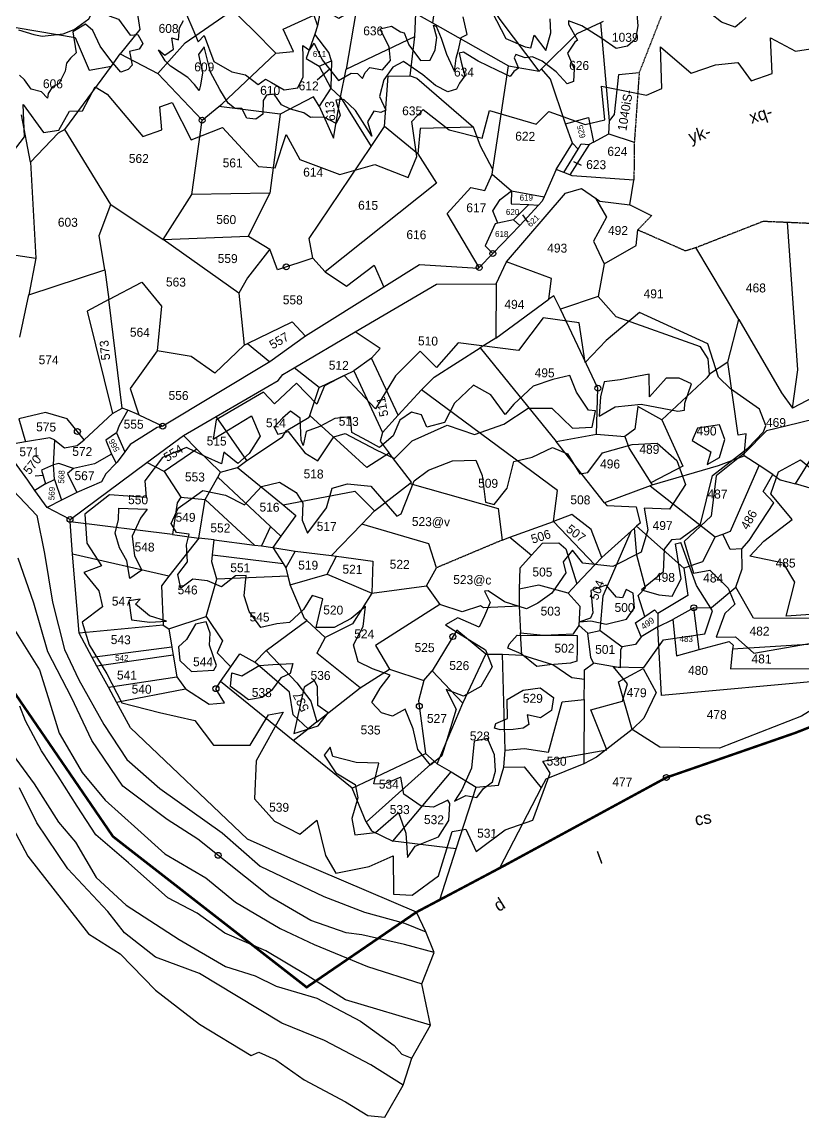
# Model space of a CAD drawing. Header units: metres. Extents: x 92 to 307193, y 121 to 1940865.
# Drawn here: x 304906 to 305663, y 1938623 to 1939684 of the extents above; entities that cross this region are included whole.
import ezdxf

# ---------------------------------------------------------------- set-up
doc = ezdxf.new("R2010")
doc.units = ezdxf.units.M
doc.header["$LTSCALE"] = 0.3
doc.linetypes.add('DASHDOT', pattern=[1, 0.5, -0.25, 0, -0.25])
doc.linetypes.add('DASHED', pattern=[0.75, 0.5, -0.25])
doc.layers.get('0').update_dxf_attribs({"linetype": 'CONTINUOUS'})
for name, color, linetype in [('LINE_WATER', 4, 'CONTINUOUS'), ('OFF', 1, 'CONTINUOUS'), ('POLY_HATCH', 12, 'CONTINUOUS'), ('POLY_PARCEL', 6, 'CONTINUOUS'), ('POLY_ROAD', 30, 'CONTINUOUS'), ('POLY_SUBPARCEL', 6, 'DASHED'), ('POLY_WATER', 4, 'CONTINUOUS'), ('SYM_ARROW', 1, 'CONTINUOUS'), ('SYM_STONE', 1, 'CONTINUOUS'), ('TEXT_MAPIN', 7, 'CONTINUOUS'), ('TEXT_MAPOUT', 7, 'CONTINUOUS'), ('TEXT_PARCEL', 7, 'CONTINUOUS'), ('V_BOUND_LINE', 7, 'CONTINUOUS'), ('V_BOUND_STREAM_LINE', 7, 'DASHDOT')]:
    doc.layers.add(name, color=color, linetype=linetype)
doc.styles.add('TEXT_MAP', font='KRDEV050.TTF')
doc.dimstyles.get("Standard").update_dxf_attribs({"dimtxt": 0.18, "dimasz": 0.18, "dimexe": 0.18, "dimexo": 0.0625, "dimgap": 0.09, "dimtad": 0, "dimtih": 1, "dimtoh": 1, "dimdec": 4, "dimzin": 0, "dimdsep": 46, "dimtxsty": 'Standard', "dimcen": 0.09, "dimadec": 0, "dimazin": 0, "dimtfac": 1, "dimtdec": 4, "dimtofl": 0, "dimtmove": 0, "dimatfit": 3, "dimfxl": 1, "dimtolj": 1, "dimtzin": 0, "dimarcsym": 0})

# ---------------------------------------------------------------- blocks, each defined once
blk = doc.blocks.new('STONE')
blk.add_circle((0, 0), 0.851)
blk = doc.blocks.new('TEXTARROW')
blk.add_leader([(0.04, -0.01), (8.68, -0.01)], dimstyle='Standard', override={"dimtxt": 2.5, "dimasz": 2.5, "dimexe": 1.25, "dimexo": 0.625, "dimgap": 0.625, "dimtad": 1, "dimtih": 0, "dimtoh": 0, "dimzin": 8, "dimcen": 2.5, "dimtofl": 1})
blk = doc.blocks.new('10')
at = {"layer": 'LINE_WATER'}
for points in [[(286.25, 192.04), (294.7, 183.43), (296.36, 175.8), (298.08, 166.05), (300.66, 156.58), (303.62, 150.52), (308.76, 141.64), (313.46, 134.66), (320.23, 128.88), (332.87, 120.16), (340.57, 113.57), (353.48, 107.68), (361.72, 104.66), (369.79, 102.52), (374.06, 100.86)], [(375.81, 96.7), (369.83, 98.22), (361.19, 100.07), (358.06, 100.42), (350.94, 102.81), (342.67, 107.43), (327.97, 118.86), (321.77, 122.72), (312.77, 129.26), (306.38, 138.35), (302.17, 146.96), (297.3, 156.06), (294.34, 165.81), (291.1, 174.79)], [(290.51, 160.4), (295.7, 152.43), (297.51, 146.89), (299.79, 139.78), (304.53, 131.88), (309.25, 126.44), (315.92, 120.6), (321.36, 115.82), (329.72, 111.08), (335.7, 106.27), (344.79, 101.13), (351.65, 97.97), (362.46, 93.69), (373.41, 90.4)], [(375.29, 82.13), (358.11, 86.93), (350.35, 91.77), (341.99, 96.55), (333.66, 100.04), (328.05, 103.99), (322.12, 106.96), (314.11, 113.87), (307.44, 119.41), (303.65, 125.12), (299.73, 131.08), (296.3, 136.13), (293.01, 142.16), (291.83, 145.09)], [(369.97, 69.99), (363.4, 73.94), (354.01, 78.71), (345.41, 82.06), (336.2, 87.42), (328.68, 91.85), (319.83, 95.01), (313.52, 99.82), (310.06, 104.05), (301.9, 112.51), (295.56, 121.66), (291.99, 128.65)], [(290.4, 135.47), (294.94, 129.5), (299.9, 121.84), (303.41, 117.92), (307.64, 110.87), (313.78, 105.36), (324.53, 98.62), (333.89, 93.31), (339.92, 91.55), (344.16, 89.52), (352.34, 87.19), (361.19, 82.71), (368.04, 77.91), (369.56, 76.2), (371.63, 75.4)]]:
    blk.add_lwpolyline(points, dxfattribs=at)
at = {"layer": 'OFF'}
for points in [[(413.06, 247.56), (413.8, 252.5)], [(301.39, 182.74), (296.73, 185.08)], [(366.37, 63.49), (369.97, 69.99), (371.63, 75.4), (375.29, 82.13), (373.41, 90.4), (375.81, 96.7), (374.06, 100.86), (372.17, 104.8)]]:
    blk.add_lwpolyline(points, dxfattribs=at)
at = {"layer": 'POLY_HATCH'}
for points in [[(302.73, 264.9), (305.22, 269.74), (307.65, 268.31), (314.98, 259.92), (318.73, 261.31), (318.27, 265.92), (320.74, 266.81), (324.71, 259.35), (330.97, 261.95), (338.3, 254.2), (341.63, 254.02), (343.74, 260.7), (346.56, 255.74), (354.68, 252.84), (361.65, 254.95), (368.41, 252.42), (370.1, 256.67), (368.99, 263.7), (371.24, 266.1), (376.5, 262.13), (383.19, 260.52), (384.58, 266.13), (393.99, 263.53), (396.53, 266.06), (403.86, 263.6), (407.76, 264.56), (407.01, 271.31), (416.13, 269.63), (419.17, 271.03), (418.77, 279.42), (425.03, 274.17), (429.86, 275.92), (434.4, 276.46), (437.09, 272.78), (441.27, 274.31), (440.88, 281.49), (445.92, 278.89), (450.68, 279.71)], [(287.96, 255.2), (291.17, 259.52), (290.79, 266.02), (294.99, 260.46), (298.08, 260.96), (300.17, 264.81), (302.73, 264.9)], [(317.86, 277.35), (319.14, 276.34), (320.85, 277.54), (320.51, 279.86), (321.87, 279.45), (321.99, 281.83), (322.79, 283.38)], [(323.42, 284.57), (324.73, 281.6), (325.79, 279.11), (326.99, 280.41), (329.04, 275.22), (332.64, 273.16), (335.45, 272.61), (338, 270.66), (339.47, 271.78), (340.69, 271.12), (343.24, 269.68), (346, 270.15), (347.04, 272.34), (346.94, 276.34), (346.87, 278.64), (348.23, 277.76), (349.14, 279.18), (350.82, 275.85), (354.11, 271.74), (356.68, 273.2), (357.93, 273.16), (358.94, 272.18), (359.47, 273.38), (360.37, 274.41), (362.94, 274.02), (364.55, 275.89), (364.24, 278.57), (362.39, 282.24), (364.64, 282.77), (366.46, 281.65), (367.23, 281.5), (368.16, 279.07), (370.54, 275.96), (372.49, 276.08), (373.45, 278.17), (373.79, 280.63), (373.07, 283.12), (373.6, 282.92), (374.64, 280.54), (375.78, 277.32), (377.44, 273.86), (377.75, 276.51), (378.27, 278.52), (378.69, 280.71), (379.84, 281.32), (379.01, 284.86)], [(384.79, 286.03), (387.68, 280.62), (391.54, 278.99), (392.69, 278.84), (393.35, 281.36), (395.73, 278.36), (396.71, 281.92), (396.49, 284.68)], [(435.94, 285.55), (435.01, 284.62), (433.76, 283.56), (430.96, 284.5), (428.75, 286.26)], [(413.93, 285.87), (414.15, 283.58), (413.74, 280.86), (412.13, 279.46), (409.88, 278.92), (406.96, 280.88), (402.93, 283.4), (400.21, 284.38), (400.23, 283.68), (402.07, 280.53), (401.54, 280.11), (400.09, 277.87), (401.46, 274.71), (401.36, 272.15), (400.11, 271.66), (397.86, 274.06), (395.02, 276.18), (393.06, 277.03), (391.57, 276.82), (389.68, 277.47), (389.42, 276.74), (390.27, 274.69), (389.34, 274), (388.65, 273.03), (386.08, 274.2), (382.17, 276), (379.21, 277.77), (378.32, 277.55), (378.73, 275.74), (379.51, 272.99), (378.49, 271.5), (377.88, 270.29), (376.15, 269.75), (373.67, 271), (371.1, 273.13), (367.15, 275.72), (365.03, 274.55), (363.22, 271.95), (362.44, 268.6), (363.73, 265.92), (362.76, 265.43), (361.31, 265.68), (360.1, 263.48), (360.99, 260.6), (357.64, 265.74), (355.27, 267.91), (353.66, 267.77), (354.56, 264.77), (353.78, 263.04), (351.5, 264.25), (349.09, 264.27), (348.64, 264.18), (347.27, 265.11), (344.54, 265.8), (342.74, 266.66), (341.21, 268.82), (339.68, 268.6), (339.02, 267.51), (339, 264.71), (337.63, 263.7), (335.78, 263.92), (334.81, 265.8), (333.32, 265.86), (331.99, 266.83), (330.3, 269.55), (328.37, 273.07), (327.04, 278.09), (325.91, 276.56), (326.77, 272.85), (326.39, 270.37), (326.17, 269.32), (325.2, 270.53), (323.83, 271.93), (320.35, 274.1), (319.26, 275.19), (317.86, 277.35)], [(289.67, 280.99), (292.78, 280.12), (294.41, 279.78), (298.68, 280.33), (300.85, 281.24), (303.8, 283.43), (304.73, 285.3), (305.76, 287.17), (305.72, 288.99), (306.49, 287.92), (307.88, 284.06), (309.7, 283.4), (312.11, 280.24), (313.68, 280.39), (314.68, 278.64), (314.68, 278.64)], [(314.68, 278.64), (313.97, 277.49), (312.02, 276.97), (312.64, 274.25), (311.82, 273.36), (310.33, 272.82), (308.32, 275.11), (306.12, 277.98), (304.63, 281.1), (303.1, 282.31), (300.58, 280.78), (301.31, 276.52), (300.18, 275.46), (299.41, 274.45), (299.15, 272.84), (297.9, 270.28), (296.64, 269.67), (295.79, 268.3), (295.65, 267.33), (294.44, 268.58), (292.39, 269.11), (290.98, 271), (289.97, 271.93)], [(430.19, 174.31), (433.89, 170.76), (435.31, 167.6), (433.28, 165.66), (431.64, 160.89), (435.5, 161.01), (439.27, 157.77), (450.38, 159.86)], [(451.56, 205.17), (447.48, 204.14), (441.17, 202.5)], [(441.01, 203.6), (439.69, 206.81), (433.78, 210.81), (431.38, 213.14), (429.13, 219.8), (415.28, 225.94), (408.68, 220.19), (404.52, 215.73), (403.18, 223.69), (395.97, 224.57), (391.05, 217.98), (378.96, 219.31), (374.64, 214.32), (371.33, 217.56), (366.4, 212.49), (362.47, 205.82), (356.1, 212.41), (352.17, 210.32), (350.69, 206.62), (346.53, 210.77), (342.14, 206.54), (339.96, 208.87), (330.46, 203.19), (329.93, 199.3), (337.6, 204.07), (339.39, 199.99), (337.22, 196.52), (334.97, 194.43), (332.11, 196.67), (331.69, 194.35), (328.37, 195.76), (324.59, 197.55), (319.82, 195.46), (316.35, 190.69), (316.62, 187.38), (309.25, 187.8), (304.33, 183.87), (304.83, 178.04), (307.84, 173.51), (304.29, 172.1), (307.38, 168.48), (308.18, 165.24), (304.1, 162.15), (305.59, 157.62), (309.21, 151.79), (312.3, 146.03), (319.9, 144.17), (327.03, 142.68), (330.88, 137.76), (338.25, 137.88), (341.87, 144.01), (344.81, 144.58), (339.51, 134.71), (339.24, 127.13), (343.32, 122.67), (348.47, 120.12), (351.87, 122.98), (353.66, 115.93), (355.84, 112.39), (362.51, 113.8), (367.28, 116.04), (367.47, 108.31), (371.25, 108.19), (376.48, 112.12), (379.11, 121.07), (381.82, 121.57), (383.99, 117.11), (389.75, 121.57), (395.29, 123.59), (398.6, 133.08), (397.12, 135.48), (409.97, 137.95), (406.65, 145.92), (412.95, 147.79), (413.9, 151.25), (411.04, 154.64), (417.18, 154.61), (421.04, 160.21), (429.32, 161.54), (430.8, 166.15), (427.49, 171.22)], [(437.43, 198.96), (440.53, 202.3), (441.01, 203.6)], [(441.17, 202.5), (436.83, 197.92), (431.15, 193.29), (430.3, 185.18), (424.95, 180.06), (426.89, 173.68), (430.19, 174.31)], [(424.01, 180.49), (428.16, 183.53), (430.42, 193.35), (437.43, 198.96)], [(424.01, 180.49), (422.35, 180.35), (420.91, 178.43), (420.8, 173.79), (416.51, 170.19), (419.98, 169.26), (422.69, 169.02), (424.45, 172.49), (423.18, 179.53), (424.27, 179.8)], [(427.49, 171.22), (424.27, 179.8)]]:
    blk.add_lwpolyline(points, dxfattribs=at)
for points in [[(407.7, 208.87), (407.49, 204.95), (410.65, 206.87), (415.91, 207.53), (423.3, 206.19), (424.64, 206.43), (424.68, 207.84), (425.95, 211.72), (423.44, 212.85), (420.86, 212.82), (417.53, 209), (417.42, 213.57), (415.26, 213.12), (411.58, 212.33), (408.38, 211.89)], [(345, 201.06), (348.44, 196.8), (351.05, 195.22), (354.18, 200.06), (356.48, 200.78), (362.77, 197.59), (366.45, 195.91), (369.92, 199.51), (376.97, 202.78), (382.44, 200.96), (388.32, 203.12), (393.16, 206.38), (397.94, 206.48), (402.17, 202.47), (406.12, 202.78), (406.71, 206.04), (405.3, 206.14), (402.86, 209.75), (401.45, 213.08), (398.04, 212.22), (394.16, 210.81), (390.28, 207.14), (388.59, 205.04), (385.67, 208.99), (382.13, 210.88), (378.38, 207.21), (376.42, 203.26), (372.88, 202.26), (371.75, 204.77), (369.72, 205.28), (367.42, 203.6), (366.14, 200.48), (363.43, 198.04), (360.99, 199.38), (357.79, 200.99), (357.48, 204.12), (354.35, 203.74), (351.36, 202.12), (348.65, 201.06), (348.06, 198.28), (347.61, 199.34), (347.37, 203.77), (345.41, 205.11), (343.8, 203.7), (342.18, 201.88), (342.91, 200.48)], [(426.22, 200.32), (430, 198.12), (429.31, 195.58), (431.82, 196.99), (432.82, 200.66), (431.68, 203.58), (427.25, 202.86)], [(459.51, 166.45), (445.65, 165.31), (447.26, 172.14), (444.94, 175.98), (438.15, 177.26), (440.95, 180.34), (446.6, 184.75), (442.19, 189.82), (443.66, 194.32), (448.07, 196.74), (452.58, 193.19), (458.79, 198.26), (463.21, 201.05), (467.15, 197.88), (467, 193.75), (464.2, 190.2), (455.52, 189.2), (450.82, 187.45), (450.3, 184.65), (451.49, 179.01), (452.2, 173.56), (453.67, 170.67), (458.65, 167.12)], [(405.35, 193.65), (408.22, 197.61), (414.17, 199.38), (419.21, 199.72), (423.25, 196.31), (425, 191.49), (421.9, 186.46), (416.81, 186.64), (417.57, 182.24), (416.29, 177.78), (410.63, 174.83), (404.6, 175.38), (402.48, 177.96), (400.63, 175.59), (401.23, 173.38), (398.44, 169.28), (395.7, 167.22), (393.43, 166.05), (388.97, 167.43), (385.65, 169.54), (384.9, 169.47), (386.07, 167.25), (385, 164.51), (383.93, 162.25), (379.65, 164.02), (377.17, 162.64), (379.81, 160.94), (385.31, 157.69), (386.65, 154.27), (384.43, 150.34), (380.96, 148.33), (377.49, 149.61), (379.55, 145.67), (378.01, 140.38), (376.83, 136.29), (374.56, 134.34), (371.93, 137.49), (370.96, 141.63), (369.27, 145.57), (366.79, 144.13), (364.57, 144.73), (362.61, 146.79), (364.21, 149.69), (366.16, 152.32), (362.59, 153.59), (359.69, 154.92), (358.73, 158.34), (360.63, 162.06), (361.02, 166.1), (358.18, 163.63), (354.81, 161.78), (351.19, 161.7), (352.46, 167.46), (350.3, 168.16), (348.55, 165.27), (345.81, 162.64), (343.28, 162.35), (340.07, 161.54), (337.69, 164.75), (336.63, 167.85), (336.96, 171.99), (334.8, 171.86), (332.01, 169.65), (329.21, 170.77), (326.27, 171.11), (323.84, 169.21), (323.24, 171.99), (325.14, 174.52), (324.86, 177.94), (325.41, 180.1), (322.82, 180.44), (321.75, 182.24), (323.08, 185.34), (325.61, 187.14), (327.99, 188.93), (332.61, 188.07), (336.44, 186.17), (339.76, 189.9), (343.38, 190.81), (346.78, 188.78), (348.16, 186.67), (348.03, 183.25), (349.15, 180.67), (351.42, 183.72), (352.91, 185.78), (353.98, 189.77), (357.08, 190.68), (361.75, 190.24), (367.08, 184.29), (367.94, 184.79), (370.49, 191.46), (373.29, 193.68), (378.11, 195.58), (382.78, 195.81), (384.09, 192.74), (384.9, 187.4), (386.65, 186.9), (389.18, 190.26), (390.46, 195.66), (394.13, 196.52), (398.18, 198.52), (401.23, 197.3), (403.76, 193.36)], [(313.55, 171.04), (312.94, 174.61), (311.42, 177.16), (310.49, 180.14), (311.15, 182.86), (311.18, 185.16), (316.85, 184.99), (315.58, 183.17), (313.9, 179.56), (314.48, 175.61), (315.96, 172.76)], [(406.31, 169.95), (406.73, 165.41), (406.31, 164.38), (404.15, 163.59), (406.38, 163.83), (409.44, 163.18), (413.53, 164.24), (415.15, 166.55), (414.84, 169.53), (413.36, 170.19), (412.71, 168.5), (411.44, 168.67), (409.34, 171.04)], [(313.41, 166.56), (314.03, 162.71), (317.74, 162.3), (321.08, 162.54), (317.61, 163.6), (314.82, 165.9), (315.68, 166.9)], [(326.93, 162.05), (325.14, 158.96), (323.56, 157.45), (323.87, 154.67), (326.24, 152.51), (330.74, 152.82), (331.26, 153.81), (329.78, 157.83), (329.88, 160.27), (329.02, 162.57)], [(390.01, 158.93), (391.59, 160.72), (403.7, 160.85), (403.73, 157.94), (403.7, 155.7), (402.42, 155.26), (398.26, 154.88), (395.62, 154.5), (392.49, 157.01), (389.77, 158.07)], [(334.32, 152.39), (336.39, 151.78), (339.82, 153.91), (342.54, 154.15), (346.56, 154.39), (346.11, 152.36), (344.22, 151.5), (342.4, 148.93), (340.51, 147.52), (337.8, 147), (336.11, 148.21), (334.15, 149.61)], [(348.9, 149.71), (346.98, 140.31), (351.86, 141.95), (353.82, 144.6), (351.72, 146.01), (351.62, 149.82), (350.96, 151.02)], [(387.58, 142.93), (389.91, 143.96), (389.78, 147.8), (392.97, 149.69), (396.38, 150.21), (399.09, 148.32), (398.71, 145.67), (396.55, 144.2), (393.83, 144.78), (394.21, 142.82), (393.08, 142.03), (391.05, 141.79), (388.47, 141.69), (387.34, 142)], [(383.28, 139.3), (382.79, 133.87), (380.94, 129.48), (379.46, 127.18), (381.76, 128.38), (383.93, 128), (385.27, 129.82), (387.09, 131.16), (387.61, 133.33), (387.37, 136.59), (385.96, 139.85)], [(378.1, 127.38), (375.28, 125.94), (372.81, 126.08), (369.27, 128.45), (368.61, 131.85), (365.28, 130.44), (363.18, 130.47), (364.18, 134.63), (359.61, 134.66), (354.9, 135.86), (354.35, 137.72), (353.11, 136.07), (353.11, 136.07), (355.55, 132.53), (359.43, 130.23), (360.02, 127.59), (358.88, 123.43), (359.54, 120.17), (363.7, 120.69), (368.27, 124.77), (369.75, 120.62), (370.19, 115.71), (371.67, 118.01), (376.38, 119.96), (378.41, 123.3), (378.51, 126.7)]]:
    blk.add_lwpolyline(points, close=True, dxfattribs=at)
at = {"layer": 'POLY_PARCEL'}
for points in [[(394.44, 274.13), (386.44, 284.45), (378.59, 295.76)], [(373.72, 290.22), (372.88, 283.57)], [(313.2, 286.61), (314.07, 281.43), (310.19, 276.46)], [(357.41, 286.21), (354.05, 284.16), (350.35, 286.21), (349.77, 282.63)], [(317.77, 272.61), (323.19, 278.87), (332.63, 285.55)], [(332.63, 285.55), (336.93, 281.51), (341.43, 277.01)], [(341.43, 277.01), (345.01, 277.45), (342.87, 281.87), (348.99, 284.81), (349.77, 282.63)], [(357.42, 285.47), (355.65, 274.01)], [(369.33, 280.77), (369.5, 285.43), (372.88, 283.57)], [(394.91, 274.61), (401.96, 281.82), (406.74, 284.11)], [(406.74, 284.11), (407.26, 284.36)], [(408.71, 264.37), (406.74, 284.11)], [(285.56, 282), (301.07, 279.65), (304.01, 273.12), (308.48, 273.94)], [(349.77, 282.63), (349.23, 280.98)], [(372.88, 283.57), (388.27, 275.13)], [(349.23, 280.98), (347.59, 276.02), (350.2, 274.52)], [(352.67, 275.68), (352.14, 277.35), (349.23, 280.98)], [(355.65, 274.01), (369.33, 280.77)], [(368.5, 272.85), (369.33, 280.77)], [(308.48, 273.94), (310.19, 276.46)], [(310.19, 276.46), (317.77, 272.61)], [(330.14, 266.15), (330.75, 266.67), (341.43, 277.01)], [(350.2, 274.52), (352.67, 275.68)], [(352.67, 275.68), (352.6, 270.17)], [(299.23, 261.11), (308.48, 273.94)], [(350.2, 274.52), (352.6, 270.17)], [(354.57, 268.36), (355.65, 274.01)], [(385.39, 254.27), (388.27, 275.13)], [(388.27, 275.13), (394.44, 274.13)], [(394.44, 274.13), (394.91, 274.61)], [(399.92, 263.66), (396.77, 272.57), (394.91, 274.61)], [(408.71, 264.37), (409.73, 265.69), (410.48, 273.68), (414.56, 274.16)], [(317.77, 272.61), (326.83, 263.36)], [(363.53, 262.61), (364.1, 272.73), (368.5, 272.85)], [(368.5, 272.85), (369.88, 272.44), (381.43, 262.75)], [(352.6, 270.17), (350.33, 266.49)], [(352.6, 270.17), (354.57, 268.36)], [(350.33, 266.49), (349.18, 268.35), (342.51, 264.79)], [(350.33, 266.49), (353.26, 260.12), (354.57, 268.36)], [(354.57, 268.36), (360.87, 258.57)], [(326.83, 263.36), (330.14, 266.15)], [(342.51, 264.79), (330.14, 266.15)], [(342.51, 264.79), (340.63, 248.9)], [(399.92, 263.66), (404.51, 264.99), (405.56, 260.06)], [(408.62, 261.79), (408.71, 264.37)], [(292.46, 254.45), (290.53, 263.94)], [(324.96, 248.42), (326.83, 263.36)], [(360.87, 258.57), (363.53, 262.61)], [(370.32, 257.18), (363.53, 262.61)], [(381.43, 262.75), (370.71, 262.31), (370.32, 257.18)], [(385.39, 254.27), (382.85, 258.93), (381.43, 262.75)], [(401.36, 259.78), (399.92, 263.66)], [(299.23, 261.11), (297.91, 260.36), (292.46, 254.45)], [(308.7, 246.15), (299.23, 261.11)], [(405.56, 260.06), (404.71, 259.59)], [(405.56, 260.06), (408.62, 261.79)], [(408.62, 261.79), (413.78, 260.14)], [(349.5, 235.96), (348.69, 239.91), (360.87, 258.57)], [(398.16, 254.43), (401.36, 259.78)], [(399.69, 253.85), (402.49, 258.61)], [(404.71, 259.59), (400.91, 253.39)], [(401.36, 259.78), (402.49, 258.61)], [(402.49, 258.61), (403.13, 259.7), (404.71, 259.59)], [(370.32, 257.18), (374.15, 251.39), (351.96, 233.25)], [(292.46, 254.45), (293.79, 235.19)], [(382.95, 234.52), (376.35, 245.29), (381.06, 250.61), (383.87, 250.05), (385.32, 253.35)], [(385.32, 253.35), (385.39, 254.27)], [(385.32, 253.35), (389.21, 250.01)], [(340.63, 248.9), (324.96, 248.42)], [(336.5, 240.17), (340.63, 248.9)], [(386.57, 243.46), (385.53, 245.94), (387, 248.27), (389.21, 250.01)], [(389.21, 250.01), (389.19, 247.43), (392.76, 247.3)], [(389.21, 250.01), (395.79, 248.94)], [(406.14, 248.8), (408.37, 245), (405.86, 240.11), (408.09, 235.62)], [(319.3, 239.24), (324.96, 248.42)], [(392.76, 247.3), (389.73, 244.22)], [(392.76, 247.3), (394.68, 247.22)], [(307.71, 232.98), (306.46, 239.87), (308.7, 246.15)], [(308.7, 246.15), (319.3, 239.24)], [(446.33, 207.16), (447.26, 214.82), (444.8, 244.5)], [(386.57, 243.46), (386.05, 243.33), (384.1, 238.9), (385.64, 237.37)], [(389.73, 244.22), (386.57, 243.46)], [(389.73, 244.22), (391, 243.06)], [(408.09, 235.62), (414.42, 239.39), (414.74, 242.55)], [(319.3, 239.24), (336.5, 240.17)], [(336.5, 240.17), (340.78, 237.61)], [(334.72, 228.71), (319.3, 239.24)], [(435.31, 224.82), (426.46, 239.16)], [(283.85, 236.51), (293.79, 235.19)], [(340.78, 237.61), (336.4, 231.77), (334.72, 228.71)], [(349.5, 235.96), (342.37, 233.5), (340.78, 237.61)], [(351.96, 233.25), (349.5, 235.96)], [(397, 228.39), (397.54, 232.51), (388.4, 235.75)], [(408.09, 235.62), (406.91, 229.04)], [(293.79, 235.19), (292.49, 227.76)], [(351.96, 233.25), (356.29, 230.38), (361.84, 234.71), (363.81, 230.28)], [(292.49, 227.76), (307.71, 232.98)], [(307.71, 232.98), (308.58, 227.04)], [(386.42, 231.26), (386.47, 220.38)], [(308.58, 227.04), (315.15, 230.66), (319.17, 225.85), (318.41, 216.9)], [(399.42, 226.41), (398.02, 229.04), (397, 228.39)], [(406.91, 229.04), (399.42, 226.41)], [(429.52, 213.76), (429.23, 216.79), (427.68, 219.22), (410.62, 225.02), (406.91, 229.04)], [(290.76, 219.25), (292.49, 227.76)], [(308.58, 227.04), (304.25, 224.68), (309.66, 204.13)], [(311.58, 205.23), (308.58, 227.04)], [(334.72, 228.71), (335.9, 218.24)], [(386.47, 220.38), (397, 228.39)], [(407.01, 201.36), (407.15, 210.6), (399.42, 226.41)], [(433.17, 216.2), (435.31, 224.82)], [(435.31, 224.82), (444.09, 210.17), (446.33, 207.16)], [(336.6, 218.59), (345.51, 223.08), (348.21, 220.21)], [(361.53, 215.97), (363.26, 217.98), (358.17, 221.24)], [(386.47, 220.38), (383.35, 218.41)], [(335.9, 218.24), (330.07, 212.56), (325.29, 215.8), (318.41, 216.9)], [(335.9, 218.24), (336.6, 218.59)], [(336.6, 218.59), (341.1, 214.96)], [(371.71, 209.75), (374.18, 212.38), (383.35, 218.41)], [(383.35, 218.41), (398.91, 199.8)], [(318.41, 216.9), (313.14, 209.25), (314.95, 203.94)], [(361.53, 215.97), (358.02, 213.4)], [(367.1, 204.6), (361.53, 215.97)], [(433.17, 216.2), (429.52, 213.76)], [(436.74, 197.4), (437.1, 201.86), (435.48, 201.56), (433.17, 216.2)], [(351.1, 209.94), (346, 213.81)], [(429.52, 213.76), (429, 212.97), (420.11, 204.41)], [(351.1, 209.94), (358.02, 213.4)], [(358.02, 213.4), (363.97, 201.09)], [(454.87, 211.77), (446.33, 207.16)], [(349.28, 204.32), (351.1, 209.94)], [(371.71, 209.75), (367.1, 204.6)], [(398.56, 183.71), (399.3, 189.93), (371.71, 209.75)], [(420.11, 204.41), (415.25, 207.02), (414.69, 202.48), (412.69, 200.95)], [(309.66, 204.13), (311.58, 205.23)], [(312.73, 204.85), (311.01, 201.75), (310.51, 200.31)], [(312.73, 204.85), (311.58, 205.23)], [(314.95, 203.94), (312.73, 204.85)], [(447.14, 191.9), (451.12, 198.56), (454.5, 202.48), (457.37, 204.78)], [(304.02, 198.79), (300.51, 202.94), (296.14, 204.2), (290.84, 202.83)], [(290.84, 202.83), (292.23, 198.24)], [(309.66, 204.13), (304.02, 198.79)], [(314.95, 203.94), (319.76, 201.75)], [(336.77, 195.08), (330.5, 203.87)], [(336.77, 195.08), (343.86, 199.96), (344.62, 201.17), (349.15, 203.94), (349.28, 204.32)], [(365.35, 196.97), (360.93, 193.99), (349.28, 204.32)], [(363.97, 201.09), (367.1, 204.6)], [(420.11, 204.41), (424.45, 195.15), (418.08, 191.71)], [(363.97, 201.09), (363.51, 199.36), (365.35, 196.97)], [(398.91, 199.8), (407.01, 201.36)], [(407.01, 201.36), (412.69, 200.95)], [(412.69, 200.95), (413.61, 198.59), (418.08, 191.71)], [(292.23, 198.24), (287.67, 197.34)], [(298.11, 198.6), (297.13, 199.08), (292.23, 198.24)], [(297.92, 193.66), (298.11, 198.6)], [(298.11, 198.6), (300.11, 197.13), (302.65, 197.6), (304.02, 198.79)], [(310.51, 200.31), (308.34, 198.79), (309.55, 195.98)], [(310.51, 200.31), (312.21, 196.49)], [(323.96, 199.95), (326.69, 197.22)], [(408.77, 187.6), (398.91, 199.8)], [(309.55, 195.98), (306.12, 193.98), (301.92, 193.02)], [(309.55, 195.98), (310.53, 194.21)], [(326.69, 197.22), (320.16, 192.61)], [(331.53, 192.66), (326.69, 197.22)], [(369.61, 190.94), (369.96, 191.22), (365.35, 196.97)], [(418.35, 191.3), (431.58, 195.42), (436.74, 197.4)], [(439.76, 195.49), (436.74, 197.4)], [(301.92, 193.02), (298.99, 193.95), (297.92, 193.66)], [(320.16, 192.61), (316.67, 194.4)], [(334.9, 193.68), (336.77, 195.08)], [(432.66, 181.64), (434.22, 182.26), (439.76, 195.49)], [(436.52, 178.7), (437.98, 180.42), (442.81, 188.05), (440.64, 190.32), (442.53, 193.75)], [(442.53, 193.75), (439.76, 195.49)], [(442.53, 193.75), (444.07, 192.66), (447.14, 191.9)], [(297.92, 193.66), (295.49, 192.56), (296.38, 189.85)], [(298.18, 190.73), (297.92, 193.66)], [(301.92, 193.02), (300.76, 191.97), (302.69, 188.15)], [(320.16, 192.61), (323.59, 187.54)], [(328.48, 187.15), (330.97, 191.65)], [(330.97, 191.65), (331.53, 192.66)], [(341.7, 181.88), (330.97, 191.65)], [(331.53, 192.66), (334.9, 193.68)], [(334.9, 193.68), (344.18, 186.25)], [(418.08, 191.71), (418.35, 191.3)], [(453.92, 189.29), (450.6, 189.59), (450.57, 190.99), (447.14, 191.9)], [(296.38, 189.85), (294.26, 188.49)], [(296.38, 189.85), (298.18, 190.73)], [(298.18, 190.73), (299.61, 186.56)], [(362.55, 185.35), (369.61, 190.94)], [(369.61, 190.94), (387.41, 186.17), (388.32, 179.79)], [(417.93, 191.14), (408.77, 187.6)], [(418.35, 191.3), (417.93, 191.14)], [(417.93, 191.14), (431.12, 181.03)], [(323.59, 187.54), (322.91, 186.36), (322, 180.03)], [(323.59, 187.54), (328.48, 187.15)], [(327.33, 179.37), (328.48, 187.15)], [(328.48, 187.15), (338.56, 178.1)], [(344.18, 186.25), (358.54, 189.19), (362.55, 185.35)], [(408.77, 187.6), (409.29, 187.02), (415.19, 186.89), (416.04, 183.62), (415.31, 182.95)], [(344.18, 186.25), (346.79, 184.17), (343.84, 179.94)], [(362.55, 185.35), (360.07, 182.58)], [(408.41, 176.58), (406.16, 182.2), (402.24, 185.13), (398.56, 183.71)], [(389.87, 180.38), (398.56, 183.71)], [(398.56, 183.71), (407.04, 175.12)], [(415.31, 182.95), (414.87, 182.55)], [(415.31, 182.95), (424.93, 174.69)], [(322, 180.03), (301.43, 182.23)], [(341.7, 181.88), (339.93, 177.94)], [(343.84, 179.94), (341.7, 181.88)], [(360.07, 182.58), (354.08, 176.23)], [(375.19, 174.05), (373.57, 178.85), (360.07, 182.58)], [(408.25, 161.87), (408.8, 168.87), (414.23, 181.95)], [(414.23, 181.95), (408.41, 176.58)], [(414.87, 182.55), (414.23, 181.95)], [(417.22, 164.85), (415.82, 169.04), (417.3, 170.63), (415.44, 177.15), (414.87, 182.55)], [(431.12, 181.03), (428.67, 175.97), (424.93, 174.69)], [(431.12, 181.03), (432.66, 181.64)], [(436.52, 178.7), (434.22, 178.54), (432.66, 181.64)], [(327.33, 179.37), (321.44, 171.61)], [(322, 180.03), (327.33, 179.37)], [(330.4, 179.04), (327.33, 179.37)], [(330.16, 176.03), (330.4, 179.04)], [(330.4, 179.04), (338.56, 178.1)], [(343.84, 179.94), (342.26, 177.67)], [(388.32, 179.79), (389.87, 180.38)], [(389.87, 180.38), (394.25, 176.82)], [(394.25, 176.82), (396.47, 179.32), (399.71, 179.43), (401.17, 178.25), (403.44, 171.19)], [(435.43, 170.99), (436.66, 174.72), (436.52, 178.7)], [(338.56, 178.1), (339.93, 177.94)], [(339.93, 177.94), (342.26, 177.67)], [(342.26, 177.67), (344.34, 174.51)], [(342.26, 177.67), (346.73, 176.98)], [(346.73, 176.98), (344.92, 173.64)], [(346.73, 176.98), (354.08, 176.23)], [(353.24, 172.46), (355.05, 176.13)], [(354.08, 176.23), (355.05, 176.13)], [(355.05, 176.13), (362.38, 175.17), (362.29, 168.79)], [(394.25, 176.82), (391.94, 174.19), (391.86, 169.97)], [(407.04, 175.12), (408.41, 176.58)], [(321.44, 171.61), (301.99, 175.77)], [(331.09, 171.17), (330.04, 174.62), (330.16, 176.03)], [(330.16, 176.03), (344.34, 174.51)], [(344.34, 174.51), (344.92, 173.64)], [(373.24, 170.4), (375.19, 174.05)], [(407.04, 175.12), (403.44, 171.19)], [(424.93, 174.69), (425.79, 169.18), (419.8, 165.45)], [(345.35, 171.95), (331.09, 171.17)], [(344.92, 173.64), (345.35, 171.95)], [(345.35, 171.95), (345.8, 170.18), (345.82, 170.19)], [(345.82, 170.19), (353.24, 172.46)], [(353.24, 172.46), (362.29, 168.79)], [(321.44, 171.61), (319.94, 169.64), (320.44, 161.74)], [(329.04, 163.61), (331.09, 171.17)], [(349.3, 163.06), (348.82, 163.49), (345.82, 170.19)], [(362.29, 168.79), (373.24, 170.4)], [(373.24, 170.4), (375.96, 166.7)], [(401.74, 169.33), (395.81, 170.83), (391.86, 169.97)], [(391.86, 169.97), (391.96, 166.54)], [(403.44, 171.19), (401.74, 169.33)], [(427.03, 166.74), (430.59, 166.83), (435.43, 170.99)], [(450.94, 164.92), (439.04, 164.81), (435.43, 170.99)], [(362.29, 168.79), (358.45, 162.53), (353.04, 159.71)], [(404.05, 162.86), (404.21, 166.67), (401.74, 169.33)], [(375.96, 166.7), (363.13, 158.25), (366.05, 153.54)], [(391.96, 166.54), (384.75, 166.13), (384.17, 166.51), (380.48, 165.26), (375.96, 166.7)], [(391.96, 166.54), (392.28, 161.23)], [(417.22, 164.85), (419.17, 166.24), (419.8, 165.45)], [(419.8, 165.45), (419.88, 162.79)], [(427.03, 166.74), (422.85, 164.33)], [(428.22, 158.36), (427.03, 166.74)], [(321.53, 161.03), (329.04, 163.61)], [(329.04, 163.61), (332.4, 158.78), (331.36, 156.31), (334.11, 153.57)], [(341.19, 156.97), (349.3, 163.06)], [(353.04, 159.71), (349.3, 163.06)], [(416.56, 160.73), (415.36, 163.53), (417.22, 164.85)], [(419.88, 162.79), (422.85, 164.33)], [(422.85, 164.33), (423.68, 157.04), (428.22, 158.36)], [(320.44, 161.74), (303.54, 159.88)], [(320.44, 161.74), (321.53, 161.03)], [(321.53, 161.03), (322.22, 157.35)], [(385.35, 156.81), (379.46, 161.6), (374.65, 153.35)], [(392.28, 161.23), (396.93, 160.81), (402.93, 161.16), (404.05, 162.86)], [(392.63, 156.71), (392.28, 161.23)], [(404.05, 162.86), (405.84, 161.32)], [(405.84, 161.32), (408.25, 161.87)], [(407, 155.3), (406.45, 156.42), (405.84, 161.32)], [(408.25, 161.87), (412.77, 158.69)], [(416.56, 160.73), (415.44, 159.17), (412.77, 158.69)], [(419.88, 162.79), (416.56, 160.73)], [(454.45, 152.59), (420.82, 148.99), (419.88, 162.79)], [(353.04, 159.71), (351.39, 156.58)], [(412.77, 158.69), (412.42, 158.09), (412.39, 154.47), (407, 155.3)], [(428.22, 158.36), (434.26, 160.02), (435.04, 159.31), (434.96, 158.53)], [(434.96, 158.53), (434.56, 154.56), (451.31, 154.88)], [(451.11, 159.73), (434.96, 158.53)], [(322.22, 157.35), (306.24, 155.06)], [(322.22, 157.35), (322.52, 155.73)], [(338.91, 154.56), (341.19, 156.97)], [(341.19, 156.97), (347.41, 150.56), (350.33, 146.88), (351.58, 142.74)], [(360.21, 149.7), (351.39, 156.58)], [(380.87, 146.88), (385.35, 156.81)], [(385.35, 156.81), (388.73, 156.86)], [(388.73, 156.86), (392.63, 156.71)], [(389.49, 137.56), (388.73, 156.86)], [(405.26, 152), (402.73, 152.32), (398.89, 154.88), (392.63, 156.71)], [(322.52, 155.73), (307.2, 153.35)], [(322.52, 155.73), (323.32, 151.4)], [(334.11, 153.57), (335.87, 156.2), (338.91, 154.56)], [(349.88, 141.3), (346.77, 144.09), (345.97, 148.61), (338.91, 154.56)], [(405.26, 152), (405.27, 153.95), (407, 155.3)], [(332.12, 150.59), (334.11, 153.57)], [(360.21, 149.7), (366.05, 153.54)], [(366.05, 153.54), (372.95, 151.33)], [(372.95, 151.33), (374.65, 153.35)], [(374.65, 153.35), (380.87, 146.88)], [(405.24, 147.97), (405.26, 152)], [(309.57, 149.13), (323.32, 151.4)], [(323.32, 151.4), (325.08, 149.05)], [(325.08, 149.05), (329.88, 146), (332.93, 146.3), (331.2, 149.13), (332.12, 150.59)], [(346.88, 138.91), (332.12, 150.59)], [(372.95, 151.33), (371.97, 147.29), (373.48, 136.69)], [(311.23, 146.17), (325.08, 149.05)], [(351.58, 142.74), (360.21, 149.7)], [(389.49, 137.56), (393.4, 138), (398.25, 137.33), (400.84, 147.48), (405.24, 147.97)], [(405.24, 147.97), (405.36, 135.09)], [(455.73, 148.75), (455.23, 149.21), (448.97, 145.27), (432.62, 138.61), (420.63, 138.61), (415.02, 142.1)], [(375.89, 134.67), (380.87, 146.88)], [(346.88, 138.91), (349.88, 141.3)], [(351.58, 142.74), (349.88, 141.3)], [(415.02, 142.1), (407.9, 136.4), (405.36, 135.09)], [(358.89, 129.55), (348.47, 137.65), (346.88, 138.91)], [(358.89, 129.55), (373.48, 136.69)], [(373.48, 136.69), (375.27, 135.19)], [(389.3, 134.16), (389.49, 137.56)], [(375.27, 135.19), (361.78, 122.69)], [(375.27, 135.19), (375.89, 134.67)], [(375.89, 134.67), (378.69, 133.1)], [(405.36, 135.09), (397.76, 131.85), (396.88, 130.09)], [(367.21, 118.95), (378.69, 133.1)], [(378.69, 133.1), (383.81, 130.08)], [(383.81, 130.08), (388.3, 130.54), (389.3, 134.16)], [(389.3, 134.16), (393.37, 134.26), (396.88, 130.09)], [(379.94, 117.63), (383.81, 130.08)], [(396.88, 130.09), (388.74, 113.87)], [(361.78, 122.69), (358.89, 129.55)], [(361.78, 122.69), (362.87, 120.97), (367.21, 118.95)], [(379.94, 117.63), (367.21, 118.95)], [(376.79, 107.32), (379.94, 117.63)]]:
    blk.add_lwpolyline(points, dxfattribs=at)
blk.add_lwpolyline([(415.02, 142.1), (412.1, 151.62), (417, 154.4), (419.73, 149.57), (417.32, 144.41)], close=True, dxfattribs=at)
at = {"layer": 'POLY_ROAD'}
for points in [[(398.16, 254.43), (395.79, 248.94)], [(399.69, 253.85), (398.16, 254.43)], [(400.91, 253.39), (399.69, 253.85)], [(413.8, 252.5), (401.36, 253.22), (400.91, 253.39)], [(388.4, 235.75), (400.1, 249.74), (403.31, 250.69), (406.14, 248.8)], [(395.79, 248.94), (395.4, 248.04), (394.68, 247.22)], [(406.14, 248.8), (407.03, 248.2), (413.06, 247.56)], [(394.68, 247.22), (391, 243.06)], [(391, 243.06), (385.64, 237.37)], [(385.64, 237.37), (382.95, 234.52)], [(386.42, 231.26), (388.4, 235.75)], [(382.95, 234.52), (382.75, 234.31), (370.96, 234.89), (363.81, 230.28)], [(358.17, 221.24), (374.39, 231.08), (386.42, 231.26)], [(363.81, 230.28), (348.21, 220.21)], [(348.21, 220.21), (341.1, 214.96)], [(346, 213.81), (358.17, 221.24)], [(341.1, 214.96), (319.76, 201.75)], [(330.5, 203.87), (342.82, 211.24), (343.77, 212.45), (346, 213.81)], [(323.96, 199.95), (330.5, 203.87)], [(319.76, 201.75), (318.64, 201.48), (313.25, 197.94), (312.21, 196.49)], [(316.67, 194.4), (323.96, 199.95)], [(312.21, 196.49), (310.7, 194.39), (310.53, 194.21)], [(301.39, 182.74), (316.67, 194.4)], [(310.53, 194.21), (308.43, 191.99), (307.61, 190.4), (302.69, 188.15)], [(302.69, 188.15), (299.61, 186.56)], [(299.61, 186.56), (296.73, 185.08)]]:
    blk.add_lwpolyline(points, dxfattribs=at)
at = {"layer": 'POLY_SUBPARCEL'}
for points in [[(419.63, 287.65), (414.56, 274.16)], [(414.56, 274.16), (413.78, 260.14)], [(413.78, 260.14), (413.8, 252.5)], [(413.06, 247.56), (417.45, 245.44), (414.74, 242.55)], [(426.46, 239.16), (439.95, 244.64), (444.8, 244.5)], [(444.8, 244.5), (454.54, 244.21), (456.15, 245)], [(414.74, 242.55), (424.32, 238.49), (426.46, 239.16)], [(388.32, 179.79), (375.19, 174.05)]]:
    blk.add_lwpolyline(points, dxfattribs=at)
at = {"layer": 'POLY_WATER'}
for points in [[(290.14, 121.73), (293.87, 114.96), (306.23, 99.49), (312.67, 95.6), (319.9, 88.38), (328.86, 81.66), (339.28, 75.52), (340.84, 76.19), (344.31, 74.69), (350.02, 70.78), (358.4, 66.48), (362.96, 63.78), (366.37, 63.49)], [(294.26, 188.49), (292.8, 190.5), (287.67, 197.34)], [(296.73, 185.08), (294.26, 188.49)], [(301.43, 182.23), (301.39, 182.74)], [(301.99, 175.77), (301.43, 182.23)], [(303.54, 159.88), (301.99, 175.77)], [(306.24, 155.06), (303.54, 159.88)], [(307.2, 153.35), (306.24, 155.06)], [(309.57, 149.13), (307.2, 153.35)], [(311.23, 146.17), (309.57, 149.13)], [(372.17, 104.8), (347.32, 114.94), (337.93, 118.99), (314.12, 141.01), (311.23, 146.17)]]:
    blk.add_lwpolyline(points, dxfattribs=at)
at = {"layer": 'V_BOUND_LINE', "const_width": 0.5}
for points in [[(455.22, 144.92), (447.85, 141.89), (422, 132.53), (389.54, 114.31), (388.74, 113.87)], [(388.74, 113.87), (376.79, 107.32)], [(376.79, 107.32), (372.17, 104.8)]]:
    blk.add_lwpolyline(points, dxfattribs=at)
at = {"layer": 'V_BOUND_STREAM_LINE', "ltscale": 10, "const_width": 0.5}
blk.add_lwpolyline([(56.46, 367.49), (79.26, 327.79), (88.92, 292.18), (87.83, 248.89), (110.95, 196.05), (129, 140.32), (161.77, 125.08), (230.74, 140.59), (274.26, 171.07), (310.91, 119.13), (350.27, 89.37), (372.17, 104.8)], dxfattribs=at)
at = {"layer": 'SYM_ARROW'}
for p, xscale, yscale, zscale, rotation in [((349.86, 271.77), 0.4, 0.4, 0.4, 42.67690383424502), ((403.25, 255.34), 0.2, 0.2, 0.2, 157.3320496413861), ((392.6, 243.83), 0.2, 0.2, 0.2, 125.2370849433567), ((294.22, 191.4), 0.2, 0.2, 0.2, 4.758246418279454)]:
    blk.add_blockref('TEXTARROW', p, dxfattribs=dict(at, xscale=xscale, yscale=yscale, zscale=zscale, rotation=rotation))
at = {"layer": 'SYM_STONE', "xscale": 0.7, "yscale": 0.7, "zscale": 0.7}
for p in [(326.83, 263.36), (385.64, 237.37), (344.14, 234.11), (382.95, 234.52), (407.15, 210.6), (302.62, 200.44), (319.76, 201.75), (301.39, 182.74), (427.03, 166.74), (378.68, 160.27), (331.2, 149.13), (372.13, 146.18), (422, 132.53), (332.11, 115.64)]:
    blk.add_blockref('STONE', p, dxfattribs=at)
at = {"layer": 'TEXT_MAPIN', "style": 'TEXT_MAP'}
blk.add_text('yk-         xq-         rq-        ua-       2', height=2.5, rotation=18.706, dxfattribs=at).set_placement((425.16, 260.06))
at = {"layer": 'TEXT_MAPOUT', "ltscale": 10, "style": 'TEXT_MAP'}
for s, rotation, p in [('cs', 9.451, (428.05, 122.94)), ('l', 21.0141, (408.93, 114.92)), ('d', 32.8733, (388.67, 104.99))]:
    blk.add_text(s, height=2.5, rotation=rotation, dxfattribs=at).set_placement(p)
at = {"layer": 'TEXT_PARCEL', "style": 'TEXT_MAP'}
for s, height, p in [('608', 1.8, (317.82, 280.8)), ('636', 1.8, (358.97, 280.89)), ('1039', 1.8, (408.99, 280.3)), ('611', 1.2, (348.91, 276.4)), ('626', 1.8, (400.46, 274.53)), ('609', 1.8, (325.1, 273.17)), ('634', 1.8, (377.33, 272.85)), ('606', 1.8, (294.72, 269.36)), ('612', 1.8, (346.14, 269.65)), ('610', 1.8, (338.41, 268.64)), ('635', 1.8, (367.02, 264.92)), ('622', 1.8, (389.82, 260.13)), ('624', 1.8, (408.39, 257.35)), ('562', 1.8, (312.2, 254.58)), ('561', 1.8, (331.08, 253.96)), ('623', 1.8, (404.17, 254.63)), ('614', 1.8, (347.29, 252.31)), ('619', 1.2, (390.88, 248.1)), ('615', 1.8, (358.43, 245.82)), ('617', 1.8, (380.19, 245.62)), ('560', 1.8, (329.94, 242.56)), ('620', 1.2, (388.17, 245.19)), ('603', 1.8, (298.11, 241.57)), ('492', 1.8, (408.74, 241.46)), ('616', 1.8, (368.22, 240.05)), ('618', 1.2, (386.04, 240.73)), ('493', 1.8, (396.57, 237.75)), ('559', 1.8, (330.35, 234.73)), ('563', 1.8, (320.01, 229.85)), ('468', 1.8, (436.62, 230.31)), ('491', 1.8, (416.07, 228.83)), ('558', 1.8, (343.55, 226.59)), ('494', 1.8, (388.12, 226.32)), ('564', 1.8, (312.9, 219.65)), ('510', 1.8, (370.85, 218.71)), ('574', 1.8, (294.63, 213.85)), ('512', 1.8, (352.98, 213.57)), ('495', 1.8, (394.39, 212.64)), ('556', 1.8, (320.85, 207.07)), ('469', 1.8, (441.03, 203.31)), ('555', 1.8, (311.9, 201.16)), ('514', 1.8, (340.5, 201.82)), ('513', 1.8, (355.14, 202.34)), ('490', 1.8, (427.11, 201.42)), ('575', 1.8, (294.32, 200.36)), ('515', 1.8, (328.64, 198.01)), ('489', 1.8, (415.66, 197.56)), ('571', 1.8, (291.02, 195.31)), ('572', 1.8, (301.65, 195.52)), ('496', 1.8, (407.8, 194.51)), ('567', 1.8, (302.17, 190.67)), ('553', 1.8, (324.37, 190.73)), ('518', 1.8, (348.22, 191.67)), ('509', 1.8, (383.33, 190.28)), ('487', 1.8, (429.48, 188.76)), ('550', 1.8, (313.01, 185.99)), ('508', 1.8, (401.93, 187.21)), ('516', 1.8, (339.45, 184.87)), ('549', 1.8, (322.6, 182.59)), ('517', 1.8, (351, 181.16)), ('523@v', 1.8, (370.12, 182.39)), ('497', 1.8, (418.53, 182.27)), ('552', 1.8, (329.63, 180.55)), ('548', 1.8, (314.45, 176.51)), ('485', 1.8, (443.36, 175.1)), ('551', 1.8, (333.74, 172.6)), ('519', 1.8, (347.39, 173.32)), ('521', 1.8, (356.3, 172.61)), ('522', 1.8, (365.78, 173.74)), ('505', 1.8, (394.5, 172.59)), ('523@c', 1.8, (378.6, 170.84)), ('498', 1.8, (419.15, 171.86)), ('484', 1.8, (428.85, 171.87)), ('546', 1.8, (323.22, 168.01)), ('547', 1.8, (310.02, 165.54)), ('500', 1.8, (411.11, 165.68)), ('520', 1.8, (352.55, 164.37)), ('503', 1.8, (396.25, 164.76)), ('545', 1.8, (337.76, 162.76)), ('482', 1.8, (438.32, 161.32)), ('524', 1.8, (358.85, 159.65)), ('483', 1.2, (424.27, 159.85)), ('543', 1.8, (309.92, 157.81)), ('525', 1.8, (371.02, 157.08)), ('502', 1.8, (399.14, 157.34)), ('501', 1.8, (407.33, 157.21)), ('481', 1.8, (438.79, 155.74)), ('542', 1.2, (310.85, 154.45)), ('544', 1.8, (326.52, 153.59)), ('526', 1.8, (378.04, 153.57)), ('480', 1.8, (426.06, 153.26)), ('541', 1.8, (311.26, 150.7)), ('536', 1.8, (350.18, 151.19)), ('540', 1.8, (314.25, 147.92)), ('479', 1.8, (413.78, 148.61)), ('538', 1.8, (338.42, 147.59)), ('529', 1.8, (392.93, 147.18)), ('478', 1.8, (429.94, 144.42)), ('527', 1.8, (373.7, 142.86)), ('535', 1.8, (360.39, 140.37)), ('528', 1.8, (382.37, 139.46)), ('530', 1.8, (397.88, 134.61)), ('477', 1.8, (411.16, 130.62)), ('534', 1.8, (364.21, 129.51)), ('539', 1.8, (342.22, 124.57)), ('533', 1.8, (366.48, 124.46)), ('532', 1.8, (373.39, 122.51)), ('531', 1.8, (384.11, 119.93))]:
    blk.add_text(s, height=height, dxfattribs=at).set_placement(p)
for s, height, rotation, p in [('1040iS-', 1.8, 81.4597, (412.14, 262.29)), ('613', 1.8, 95.2002, (353.62, 263.63)), ('625', 1.2, 104.6368, (404, 260.99)), ('621', 1.2, 44.9673, (393.15, 242.71)), ('557', 1.8, 30.9425, (341.65, 217.46)), ('573', 1.8, 96.3474, (309.03, 214.95)), ('511', 1.8, 101.3225, (365.12, 204.46)), ('566', 1.2, 120.1697, (311.24, 196.88)), ('554', 1.8, 32.8754, (320.77, 194.53)), ('570', 1.8, 51.8112, (293.11, 191.5)), ('568', 1.2, 88.2624, (300.1, 189.91)), ('569', 1.2, 88.2624, (298.19, 186.55)), ('486', 1.8, 61.1617, (437.68, 182.41)), ('507', 1.8, 323.1615, (401, 181.85)), ('506', 1.8, 18.4154, (394.46, 179.14)), ('504', 1.8, 70.3256, (407.7, 167.84)), ('499', 1.275, 36.8388, (417.04, 162.12)), ('537', 1.8, 117.7263, (350.06, 145.34))]:
    blk.add_text(s, height=height, rotation=rotation, dxfattribs=at).set_placement(p)

msp = doc.modelspace()

# ---------------------------------------------------------------- block references
at = {"xscale": 4.818251491276722, "yscale": 4.818251491276722, "zscale": 4.818251491276722, "rotation": 359.2020097771601}
msp.add_blockref('10', (303488.3, 1938341.7), dxfattribs=at)

doc.saveas('drawing.dxf')
